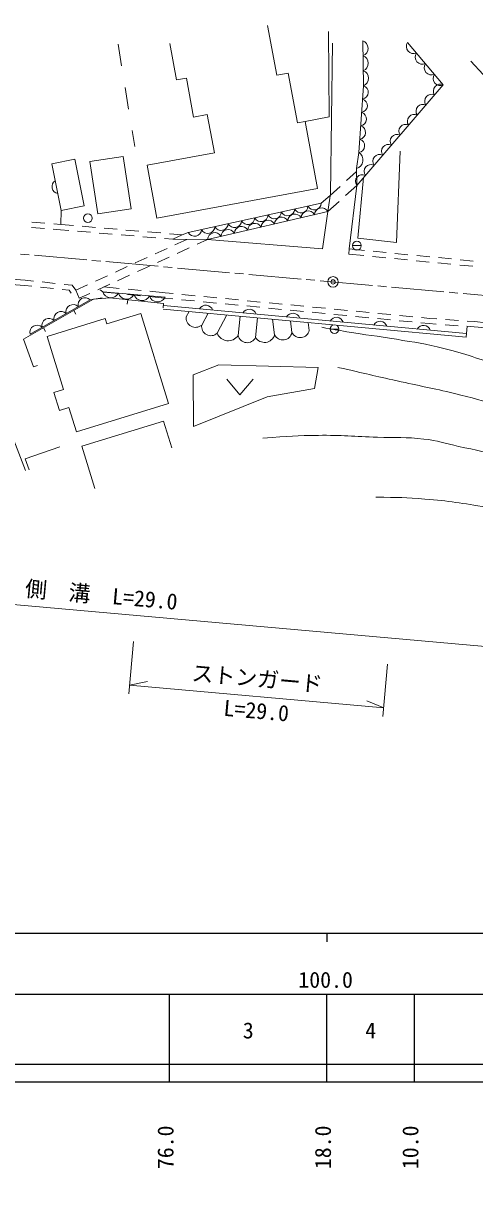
# Model space of a CAD drawing. Units: millimetres, scale not verified. Extents: x -206557 to 1343443, y -1222440 to 380000.
# Drawn here: x 133282 to 184883, y 175543 to 309067 of the extents above; entities that cross this region are included whole.
import ezdxf
from ezdxf.enums import TextEntityAlignment as Align

# ---------------------------------------------------------------- set-up
doc = ezdxf.new("R2010")
doc.units = ezdxf.units.MM
doc.header["$LTSCALE"] = 1000
doc.header["$PDMODE"] = 32
doc.header["$PDSIZE"] = 500
doc.linetypes.add('CHAIN', pattern=[18.5, 12, -1.5, 3.5, -1.5])
for name, color, linetype, lineweight in [('M-BGD', 7, 'Continuous', 13), ('M-BMK', 2, 'CHAIN', 13), ('M-BMK-SRVR', 3, 'Continuous', 13), ('M-TTL-BAND', 7, 'Continuous', 25)]:
    doc.layers.add(name, color=color, linetype=linetype, lineweight=lineweight)
doc.styles.add('ＭＳ ゴシック', font='')
doc.styles.get('ＭＳ ゴシック').set_extended_font_data('MS Gothic')

msp = doc.modelspace()

# ---------------------------------------------------------------- linework, layer by layer
at = {"layer": 'M-BGD'}
for p, q in [((161196, 308823), (162247, 303131)), ((144522, 304199), (144124, 306667)), ((150022, 306760), (150792, 302592)), ((145320, 299263), (144921, 301731)), ((152752, 298354), (154315, 298643)), ((154828, 295866), (154315, 298643)), ((146011, 294981), (145718, 296795)), ((147429, 292842), (148546, 286791)), ((171381, 292477), (171401, 290522)), ((171384, 292127), (170243, 291093)), ((169502, 290421), (168360, 289387)), ((171401, 290522), (170121, 289363)), ((170548, 283262), (171401, 290522)), ((169380, 288692), (168101, 287533)), ((168101, 287533), (154351, 284347)), ((134257, 286325), (135752, 286204)), ((136749, 286124), (137561, 286058)), ((137561, 286058), (139022, 285934)), ((140018, 285849), (141513, 285722)), ((134208, 285727), (135703, 285606)), ((136700, 285526), (137511, 285460)), ((137511, 285460), (138471, 285379)), ((139467, 285294), (140962, 285167)), ((141958, 285082), (143453, 284955)), ((142509, 285638), (144004, 285510)), ((144449, 284870), (145944, 284743)), ((145000, 285426), (146495, 285299)), ((146940, 284659), (148435, 284531)), ((147491, 285214), (148986, 285087)), ((149431, 284447), (150391, 284365)), ((149982, 285002), (151443, 284878)), ((151443, 284878), (150391, 284365)), ((149710, 283320), (148347, 282696)), ((151975, 284358), (150619, 283737)), ((152243, 283381), (150879, 282756)), ((154351, 284347), (153152, 283797)), ((170548, 283262), (170489, 282665)), ((172284, 283092), (170548, 283262)), ((170923, 283637), (171923, 283637)), ((147437, 282279), (146074, 281654)), ((149970, 282340), (148607, 281715)), ((172225, 282495), (170489, 282665)), ((174713, 282252), (173221, 282398)), ((174772, 282849), (173279, 282995)), ((177202, 282009), (175709, 282155)), ((177260, 282606), (175767, 282752)), ((179690, 281765), (178197, 281911)), ((179748, 282363), (178255, 282509)), ((182236, 282119), (180743, 282265)), ((184724, 281876), (183232, 282022)), ((145165, 281238), (143801, 280613)), ((147698, 281298), (146334, 280673)), ((182178, 281522), (180685, 281668)), ((184666, 281279), (183173, 281425)), ((133453, 279094), (131877, 279204)), ((133506, 279692), (131926, 279802)), ((134253, 279008), (133453, 279094)), ((134451, 279590), (133506, 279692)), ((136936, 279321), (135445, 279482)), ((138875, 279111), (137930, 279213)), ((139264, 278534), (138875, 279111)), ((140619, 279155), (139264, 278534)), ((142892, 280196), (141528, 279572)), ((143152, 279216), (141788, 278591)), ((145425, 280257), (144061, 279632)), ((136739, 278739), (135248, 278900)), ((138533, 278544), (137733, 278631)), ((138766, 278199), (138533, 278544)), ((139264, 278534), (139680, 277625)), ((140879, 278174), (139680, 277625)), ((144197, 278152), (142445, 278321)), ((144254, 278749), (142503, 278918)), ((146685, 277911), (145192, 278056)), ((146743, 278509), (145250, 278653)), ((149432, 277646), (147681, 277815)), ((149490, 278243), (147738, 278413)), ((150425, 278153), (149490, 278243)), ((152913, 277912), (151420, 278057)), ((155402, 277672), (153909, 277816)), ((145222, 277443), (145170, 276946)), ((149325, 277015), (149273, 276518)), ((183950, 273571), (149289, 276784)), ((150371, 277555), (149432, 277646)), ((152859, 277315), (151366, 277459)), ((155348, 277074), (153855, 277219)), ((157836, 276834), (156343, 276978)), ((157890, 277431), (156397, 277575)), ((160324, 276593), (158831, 276737)), ((160378, 277190), (158885, 277335)), ((162813, 276352), (161320, 276497)), ((162867, 276950), (161374, 277094)), ((165355, 276709), (163862, 276854)), ((167844, 276469), (166351, 276613)), ((139048, 276225), (139295, 275790)), ((146724, 275891), (149886, 265582)), ((183914, 273172), (149252, 276385)), ((151913, 275504), (152237, 276109)), ((153675, 274558), (154400, 275908)), ((155437, 273611), (156562, 275708)), ((157838, 273348), (158081, 275567)), ((159826, 273130), (160073, 275382)), ((162009, 273421), (161768, 275225)), ((165301, 276112), (163808, 276256)), ((167790, 275871), (166296, 276015)), ((170278, 275630), (168785, 275775)), ((170332, 276228), (168839, 276372)), ((172766, 275390), (171273, 275534)), ((172820, 275987), (171327, 276132)), ((175255, 275149), (173762, 275294)), ((175309, 275747), (173816, 275891)), ((177797, 275506), (176304, 275650)), ((179728, 275319), (178793, 275410)), ((180550, 275260), (179728, 275319)), ((183043, 275080), (181547, 275188)), ((135573, 274244), (135820, 273809)), ((163991, 273686), (163811, 275036)), ((165973, 273950), (165854, 274846)), ((168355, 274100), (169355, 274100)), ((177743, 274909), (176250, 275053)), ((179677, 274722), (178738, 274812)), ((180499, 274662), (179677, 274722)), ((182993, 274482), (181497, 274590)), ((184812, 274350), (183990, 274410)), ((184863, 274948), (184041, 275008)), ((186152, 274221), (184812, 274350)), ((186206, 274819), (184863, 274948)), ((134441, 269760), (134912, 269927)), ((156551, 268366), (158051, 266566)), ((158051, 266566), (159551, 268366)), ((141456, 255875), (139974, 260699)), ((65657, 248532), (215087, 235189)), ((145859, 238359), (145325, 232382)), ((174928, 235763), (174394, 229787)), ((145414, 233379), (147459, 233798)), ((145414, 233379), (174483, 230783)), ((174483, 230783), (172544, 231559))]:
    msp.add_line(p, q, dxfattribs=at)
for points in [[(165496, 297836), (168233, 298356), (168159, 308142)], [(167499, 283264), (168101, 287533), (168386, 289570), (168621, 306800)], [(171381, 292477), (171657, 294290), (172170, 301936), (172082, 307076)], [(177218, 306891), (181301, 302020), (171401, 290522)], [(260730, 274654), (254904, 275454), (246466, 276599), (239629, 277538), (229737, 278960), (223628, 279852), (216426, 280833), (215080, 280962), (208805, 281860), (199943, 289123), (196149, 292947), (187258, 301681), (184461, 304729)], [(162247, 303131), (163568, 303375), (164621, 297675)], [(152752, 298354), (151930, 302803), (150792, 302592)], [(148546, 286791), (166909, 290183), (165496, 297836), (164621, 297675)], [(154828, 295866), (155124, 294263), (147429, 292842)], [(176384, 294444), (175957, 284009), (171536, 284511), (172177, 291424)], [(136522, 292990), (137610, 287653), (137561, 286058)], [(151443, 284878), (152140, 285145), (167350, 288492), (168360, 289387)], [(167499, 283264), (154351, 284347), (150391, 284365)], [(142061, 278593), (142373, 278346), (149483, 277730)], [(134441, 269760), (133305, 272951), (141315, 277517), (143170, 277657), (149325, 277015)], [(142278, 277677), (140931, 277454), (134045, 273514)], [(137862, 267176), (135994, 273264), (142652, 275306)], [(142652, 275306), (142838, 274700), (146724, 275891)], [(183914, 273172), (183950, 273571), (184013, 274444)], [(133513, 257903), (131443, 263363), (131232, 268797)], [(138491, 265124), (137406, 264791), (136776, 266843), (137862, 267176)], [(149886, 265582), (139342, 262349), (138491, 265124)], [(139974, 260699), (149309, 263568), (150247, 260516)], [(137457, 260635), (133500, 259235), (133944, 257979)]]:
    msp.add_lwpolyline(points, dxfattribs=at)
for points in [[(144704, 293838), (145600, 287866), (141787, 287294), (140891, 293266)], [(137610, 287653), (136522, 292990), (139157, 293526), (140244, 288190)], [(152736, 262952), (161150, 266327), (166576, 267285), (166994, 269684), (155628, 270016), (152714, 268856)]]:
    msp.add_lwpolyline(points, close=True, dxfattribs=at)
for centre in [(140667, 286788), (171423, 283637), (168855, 274100)]:
    msp.add_circle(centre, 500, dxfattribs=at)
for centre, radius, start, end in [((568443, -447440), 775000, 96.99223, 96.99223), ((171785, 306214), 912, 290.97504, 70.99029), ((177901, 306427), 826, 145.84633, 294.09324), ((171815, 304501), 912, 290.97504, 70.99029), ((178922, 305209), 826, 145.84633, 294.09324), ((179943, 303992), 826, 145.84633, 294.09324), ((171844, 302787), 912, 290.97504, 70.99029), ((180963, 302774), 826, 145.84633, 294.09324), ((171930, 301184), 789, 280.0342, 72.27827), ((180942, 301328), 780, 62.58895, 215.95074), ((179952, 300178), 780, 62.58895, 215.95074), ((171827, 299655), 789, 280.0342, 72.27827), ((178962, 299028), 780, 62.58895, 215.95074), ((171725, 298126), 789, 280.0342, 72.27827), ((177972, 297879), 780, 62.58895, 215.95074), ((171622, 296597), 789, 280.0342, 72.27827), ((176982, 296729), 780, 62.58895, 215.95074), ((171519, 295068), 789, 280.0342, 72.27827), ((175002, 294429), 780, 62.58895, 215.95074), ((175992, 295579), 780, 62.58895, 215.95074), ((171123, 293444), 1001, 284.95428, 57.74787), ((174012, 293280), 780, 62.58895, 215.95074), ((173022, 292130), 780, 62.58895, 215.95074), ((172032, 290980), 780, 62.58895, 215.95074), ((137372, 290384), 812, 124.13706, 258.89733), ((166545, 288525), 805, 207.18043, 357.64071), ((160461, 287186), 805, 207.18043, 357.64071), ((161982, 287521), 805, 207.18043, 357.64071), ((163503, 287855), 805, 207.18043, 357.64071), ((164329, 286441), 812, 28.2019, 177.89297), ((165024, 288190), 805, 207.18043, 357.64071), ((165857, 286795), 812, 28.2019, 177.89297), ((167385, 287149), 812, 28.2019, 177.89297), ((154377, 285847), 805, 207.18043, 357.64071), ((155898, 286182), 805, 207.18043, 357.64071), ((157419, 286517), 805, 207.18043, 357.64071), ((158218, 285025), 812, 28.2019, 177.89297), ((158940, 286851), 805, 207.18043, 357.64071), ((159746, 285379), 812, 28.2019, 177.89297), ((161274, 285733), 812, 28.2019, 177.89297), ((162802, 286087), 812, 28.2019, 177.89297), ((152856, 285512), 805, 207.18043, 357.64071), ((155163, 284317), 812, 28.2019, 177.89297), ((156691, 284671), 812, 28.2019, 177.89297), ((143293, 278630), 963, 197.20302, 332.90735), ((145071, 278477), 963, 197.20302, 332.90735), ((146848, 278323), 963, 197.20302, 332.90735), ((148625, 278169), 963, 197.20302, 332.90735), ((138976, 276077), 824, 45.57201, 193.98282), ((140354, 276865), 824, 45.57201, 193.98282), ((154144, 276020), 812, 17.32389, 152.08416), ((136222, 274501), 824, 45.57201, 193.98282), ((137599, 275289), 824, 45.57201, 193.98282), ((152966, 275352), 1064, 171.78324, 311.75132), ((159123, 275558), 812, 17.32389, 152.08416), ((164102, 275097), 812, 17.32389, 152.08416), ((169080, 274635), 812, 17.32389, 152.08416), ((134845, 273713), 824, 45.57201, 193.98282), ((154728, 274405), 1064, 171.78324, 311.75132), ((164934, 274179), 1064, 207.61385, 347.58193), ((174059, 274174), 812, 17.32389, 152.08416), ((179038, 273712), 812, 17.32389, 152.08416), ((156709, 274137), 1377, 202.43554, 325.05012), ((158871, 273601), 1064, 193.75879, 333.72687), ((160850, 273780), 1213, 212.39346, 342.80232), ((162952, 273915), 1064, 207.61385, 347.58193)]:
    msp.add_arc(centre, radius, start, end, dxfattribs=at)
for points, knots in [([(262003, 241977), (260329, 243246), (259845, 243639), (258546, 244803), (256859, 246315), (256031, 247290), (254505, 248965), (253459, 250114), (253025, 250892), (251956, 252019), (250602, 253446), (249931, 254372), (248327, 255511), (246969, 256476), (246157, 256979), (244618, 257617), (242327, 258567), (240918, 258774), (238489, 259276), (235392, 259916), (233620, 260078), (230483, 260480), (228862, 260688), (227951, 260773), (226328, 260964), (221593, 261519), (218938, 261814), (214208, 262410), (212323, 262647), (211266, 262775), (209392, 263084), (206528, 263555), (204914, 263816), (202114, 264579), (199554, 265276), (198243, 266045), (195754, 266965), (192665, 268107), (190953, 268801), (187834, 269857), (185320, 270708), (183920, 271227), (181348, 271883), (179261, 272416), (178058, 272571), (175934, 272928), (173729, 273300), (172480, 273422), (170276, 273796), (169151, 273987), (168790, 274048), (167399, 274303)], [0, 0, 0, 0, 1, 1, 1, 2, 2, 2, 3, 3, 3, 4, 4, 4, 5, 5, 5, 6, 6, 6, 7, 7, 7, 8, 8, 8, 9, 9, 9, 10, 10, 10, 11, 11, 11, 12, 12, 12, 13, 13, 13, 14, 14, 14, 15, 15, 15, 16, 16, 16, 17, 17, 17, 17]), ([(252249, 243603), (250882, 244732), (250471, 245044), (249280, 245899), (247551, 247139), (246494, 247707), (244657, 248782), (243391, 249523), (242708, 249991), (241386, 250627), (238933, 251809), (237589, 252603), (234974, 253365), (232877, 253977), (231615, 253944), (229469, 254351), (227950, 254640), (227115, 254882), (225589, 255132), (223448, 255484), (222217, 255471), (220080, 255847), (217458, 256309), (215977, 256533), (213403, 257213), (208972, 258384), (206596, 259404), (202235, 260816), (198364, 262070), (196222, 262856), (192329, 264039), (188556, 265186), (186422, 265768), (182595, 266716), (180038, 267350), (178580, 267593), (176011, 268171), (173366, 268765), (172534, 268958), (169246, 269719)], [0, 0, 0, 0, 1, 1, 1, 2, 2, 2, 3, 3, 3, 4, 4, 4, 5, 5, 5, 6, 6, 6, 7, 7, 7, 8, 8, 8, 9, 9, 9, 10, 10, 10, 11, 11, 11, 12, 12, 12, 13, 13, 13, 13]), ([(242820, 243325), (240520, 244682), (239792, 245107), (237731, 245995), (235616, 246905), (234362, 247254), (232148, 247887), (230091, 248475), (228902, 248672), (226796, 249052), (225603, 249267), (224920, 249301), (223727, 249519), (221549, 249917), (220321, 250133), (218194, 250747), (215911, 251406), (214693, 251970), (212432, 252702), (210212, 253421), (208955, 253783), (206727, 254476), (204100, 255292), (202639, 255787), (200001, 256566), (197293, 257365), (195775, 257815), (193031, 258478), (189150, 259416), (186952, 259836), (183049, 260677), (181499, 261011), (180655, 261343), (179080, 261520), (177019, 261751), (175846, 261646), (173774, 261719), (171136, 261812), (169659, 261970), (167020, 261939), (164541, 261909), (163686, 261848), (160681, 261610)], [0, 0, 0, 0, 1, 1, 1, 2, 2, 2, 3, 3, 3, 4, 4, 4, 5, 5, 5, 6, 6, 6, 7, 7, 7, 8, 8, 8, 9, 9, 9, 10, 10, 10, 11, 11, 11, 12, 12, 12, 13, 13, 13, 14, 14, 14, 14]), ([(224498, 242837), (222869, 243182), (222412, 243296), (221091, 243651), (219067, 244195), (217970, 244626), (215991, 245317), (214719, 245761), (214024, 246058), (212768, 246549), (211217, 247155), (210382, 247585), (208810, 248136), (206879, 248811), (205736, 248995), (203763, 249537), (200695, 250381), (198994, 250923), (195902, 251669), (192152, 252574), (190040, 253046), (186239, 253702), (183495, 254176), (181950, 254437), (179174, 254651), (176997, 254819), (176234, 254845), (173587, 254867)], [0, 0, 0, 0, 1, 1, 1, 2, 2, 2, 3, 3, 3, 4, 4, 4, 5, 5, 5, 6, 6, 6, 7, 7, 7, 8, 8, 8, 9, 9, 9, 9])]:
    msp.add_open_spline(points, degree=3, knots=knots, dxfattribs=at)
at = {"layer": 'M-BMK'}
for p, q in [((132961, 282681), (133957, 282592)), ((134554, 282539), (140531, 282006)), ((141128, 281952), (142124, 281863)), ((142722, 281810), (148698, 281276)), ((149296, 281223), (150292, 281134)), ((150889, 281081), (156866, 280547)), ((157463, 280494), (158459, 280405)), ((159057, 280351), (165033, 279818)), ((165631, 279764), (166627, 279675)), ((167224, 279622), (173201, 279089)), ((173798, 279035), (174794, 278946)), ((175392, 278893), (181368, 278359)), ((181966, 278306), (182962, 278217)), ((183559, 278164), (189536, 277630))]:
    msp.add_line(p, q, dxfattribs=at)
at = {"layer": 'M-BMK-SRVR'}
msp.add_circle((168692, 279491), 600, dxfattribs=at)
msp.add_point((168692, 279491), dxfattribs=at)
at = {"layer": 'M-TTL-BAND'}
for p, q in [((40000, 205000), (579000, 205000)), ((168000, 205000), (168000, 204000)), ((68000, 198000), (579000, 198000)), ((150000, 188000), (150000, 198000)), ((168000, 188000), (168000, 198000)), ((178000, 188000), (178000, 198000)), ((40000, 190000), (579000, 190000)), ((40000, 188000), (579000, 188000))]:
    msp.add_line(p, q, dxfattribs=at)

# ---------------------------------------------------------------- texts
at = {"layer": 'M-BGD', "style": 'ＭＳ ゴシック'}
for s, p in [('側\u3000溝\u3000L=29.0', (142069, 242211)), ('ストンガード', (159891, 232670))]:
    msp.add_text(s, height=1833, rotation=354.898, dxfattribs=at).set_placement(p, align=Align.BOTTOM_CENTER)
msp.add_text('L=29.0', height=1833, rotation=354.898, dxfattribs=at).set_placement((160005, 231362), align=Align.TOP_CENTER)
at = {"layer": 'M-TTL-BAND', "style": 'ＭＳ ゴシック'}
for s, p in [('100.0', (167844, 198195)), ('3', (159000, 192405)), ('4', (173000, 192405))]:
    msp.add_text(s, height=1833, dxfattribs=at).set_placement(p, align=Align.BOTTOM_CENTER)
for s, p in [('76.0', (151000, 180500)), ('18.0', (169000, 180500)), ('10.0', (179000, 180500))]:
    msp.add_text(s, height=1833, rotation=90, dxfattribs=at).set_placement(p, align=Align.BOTTOM_CENTER)

doc.saveas('drawing.dxf')
